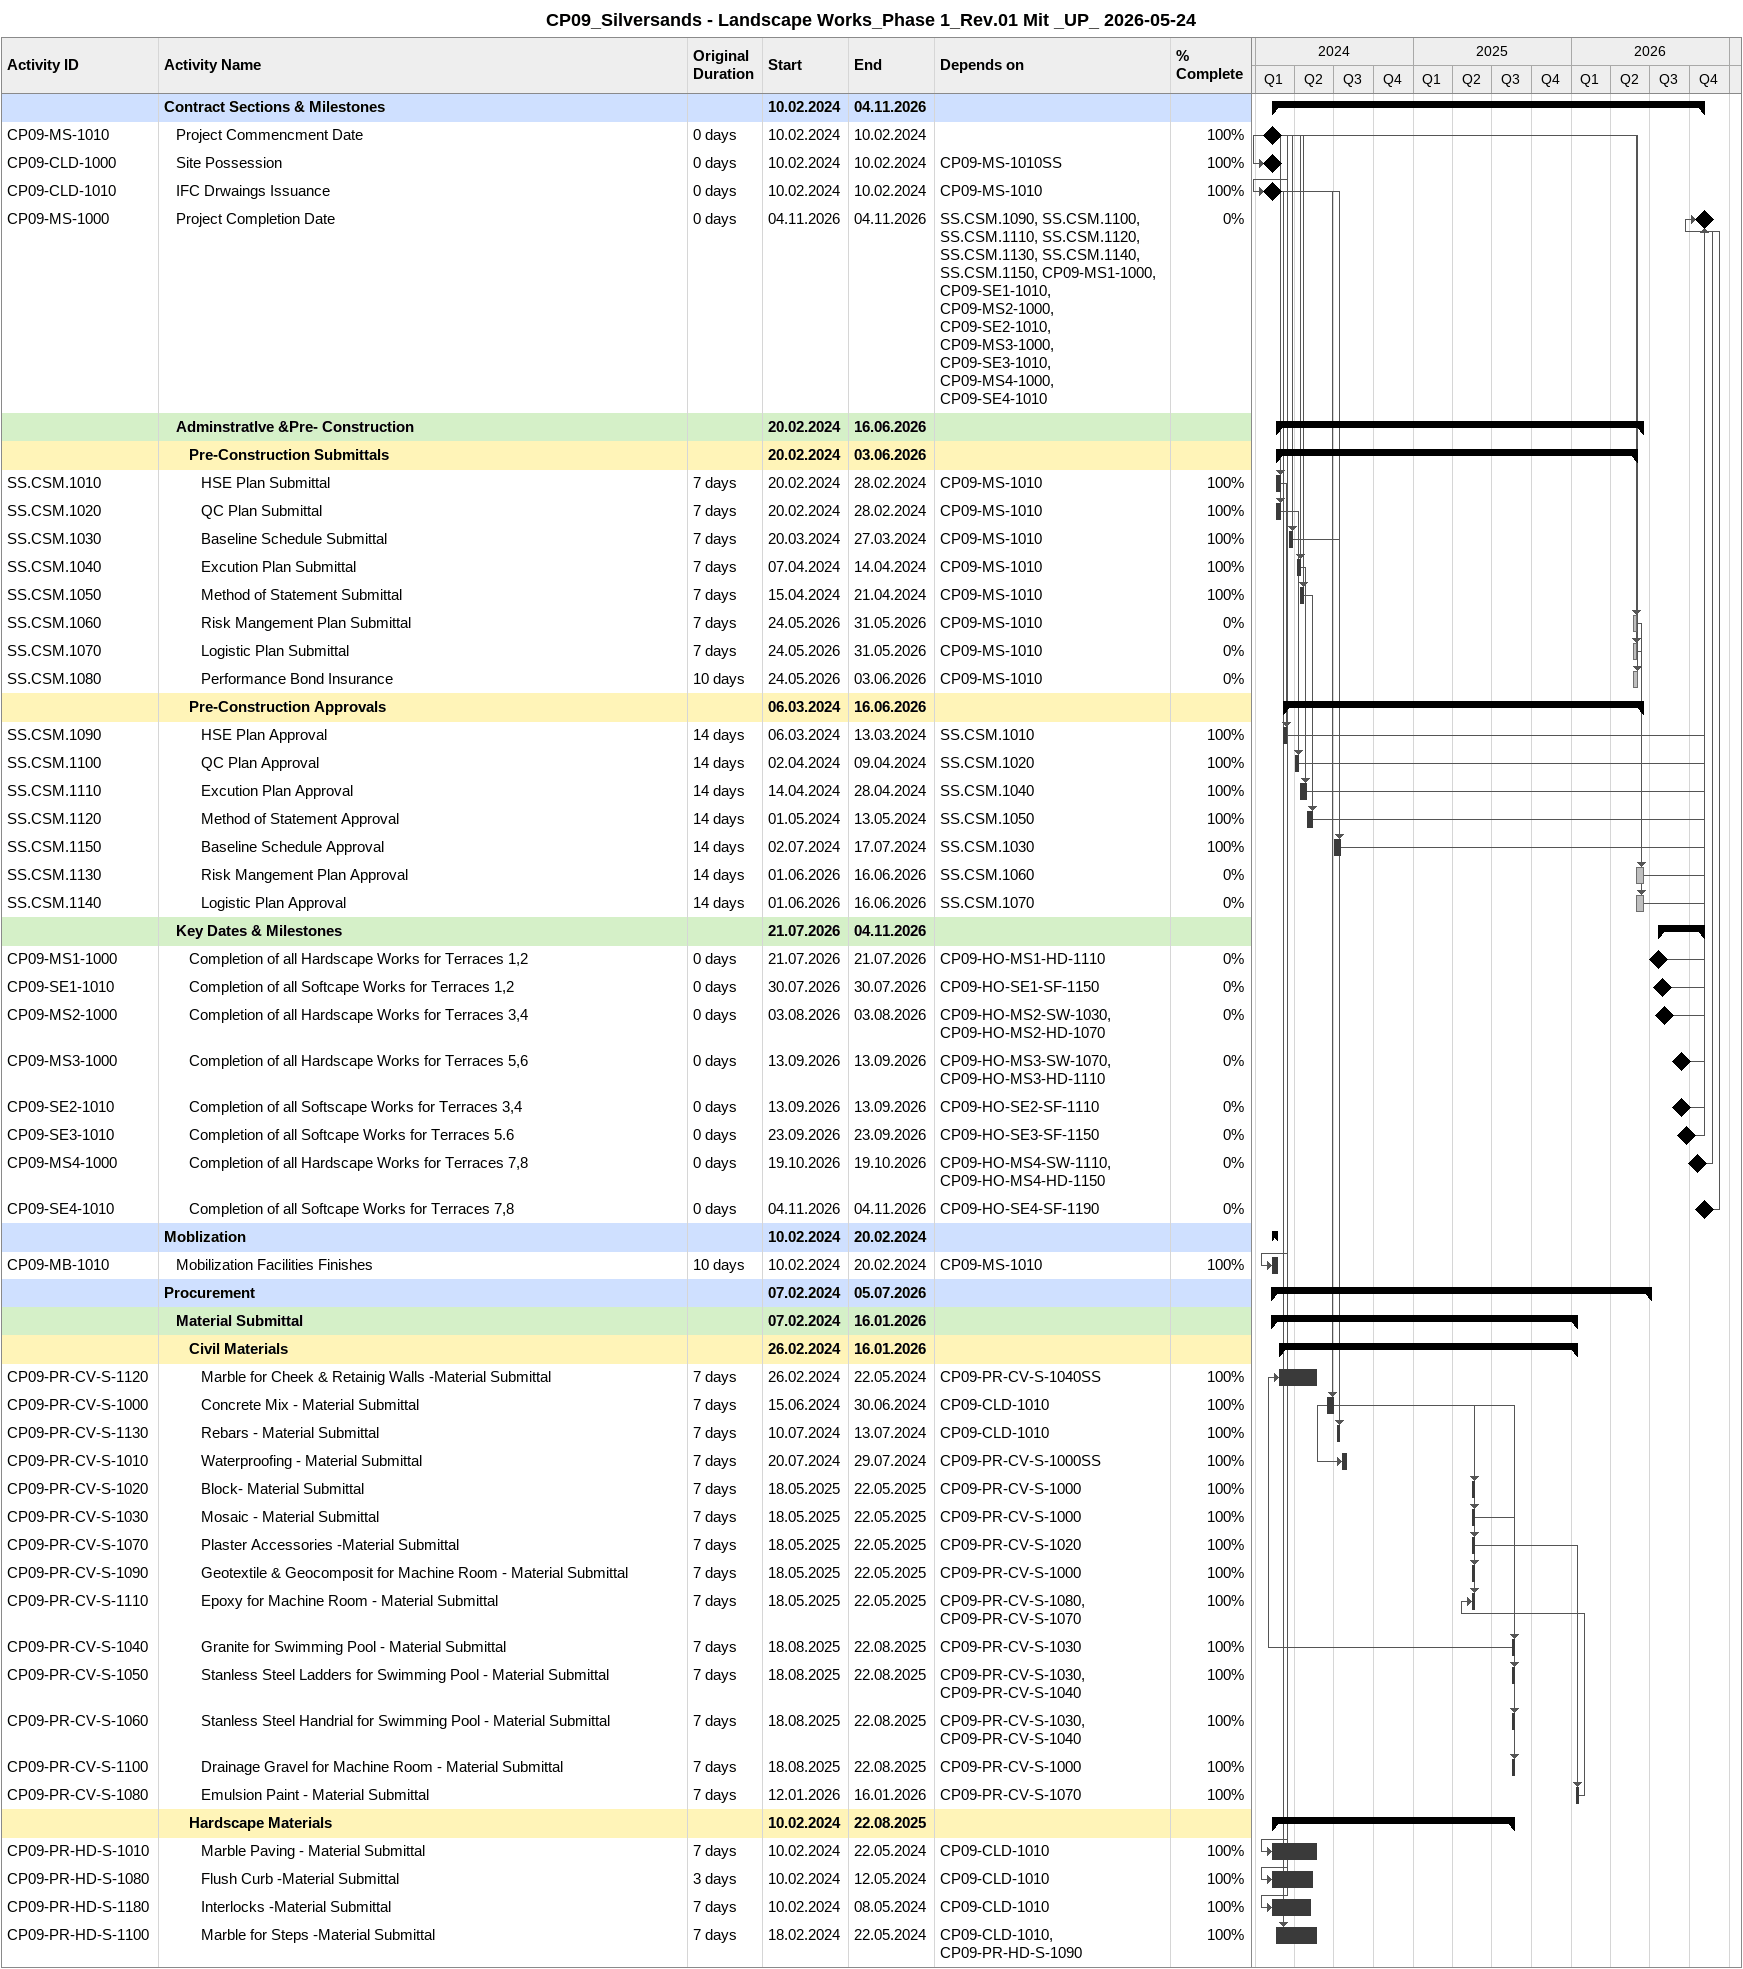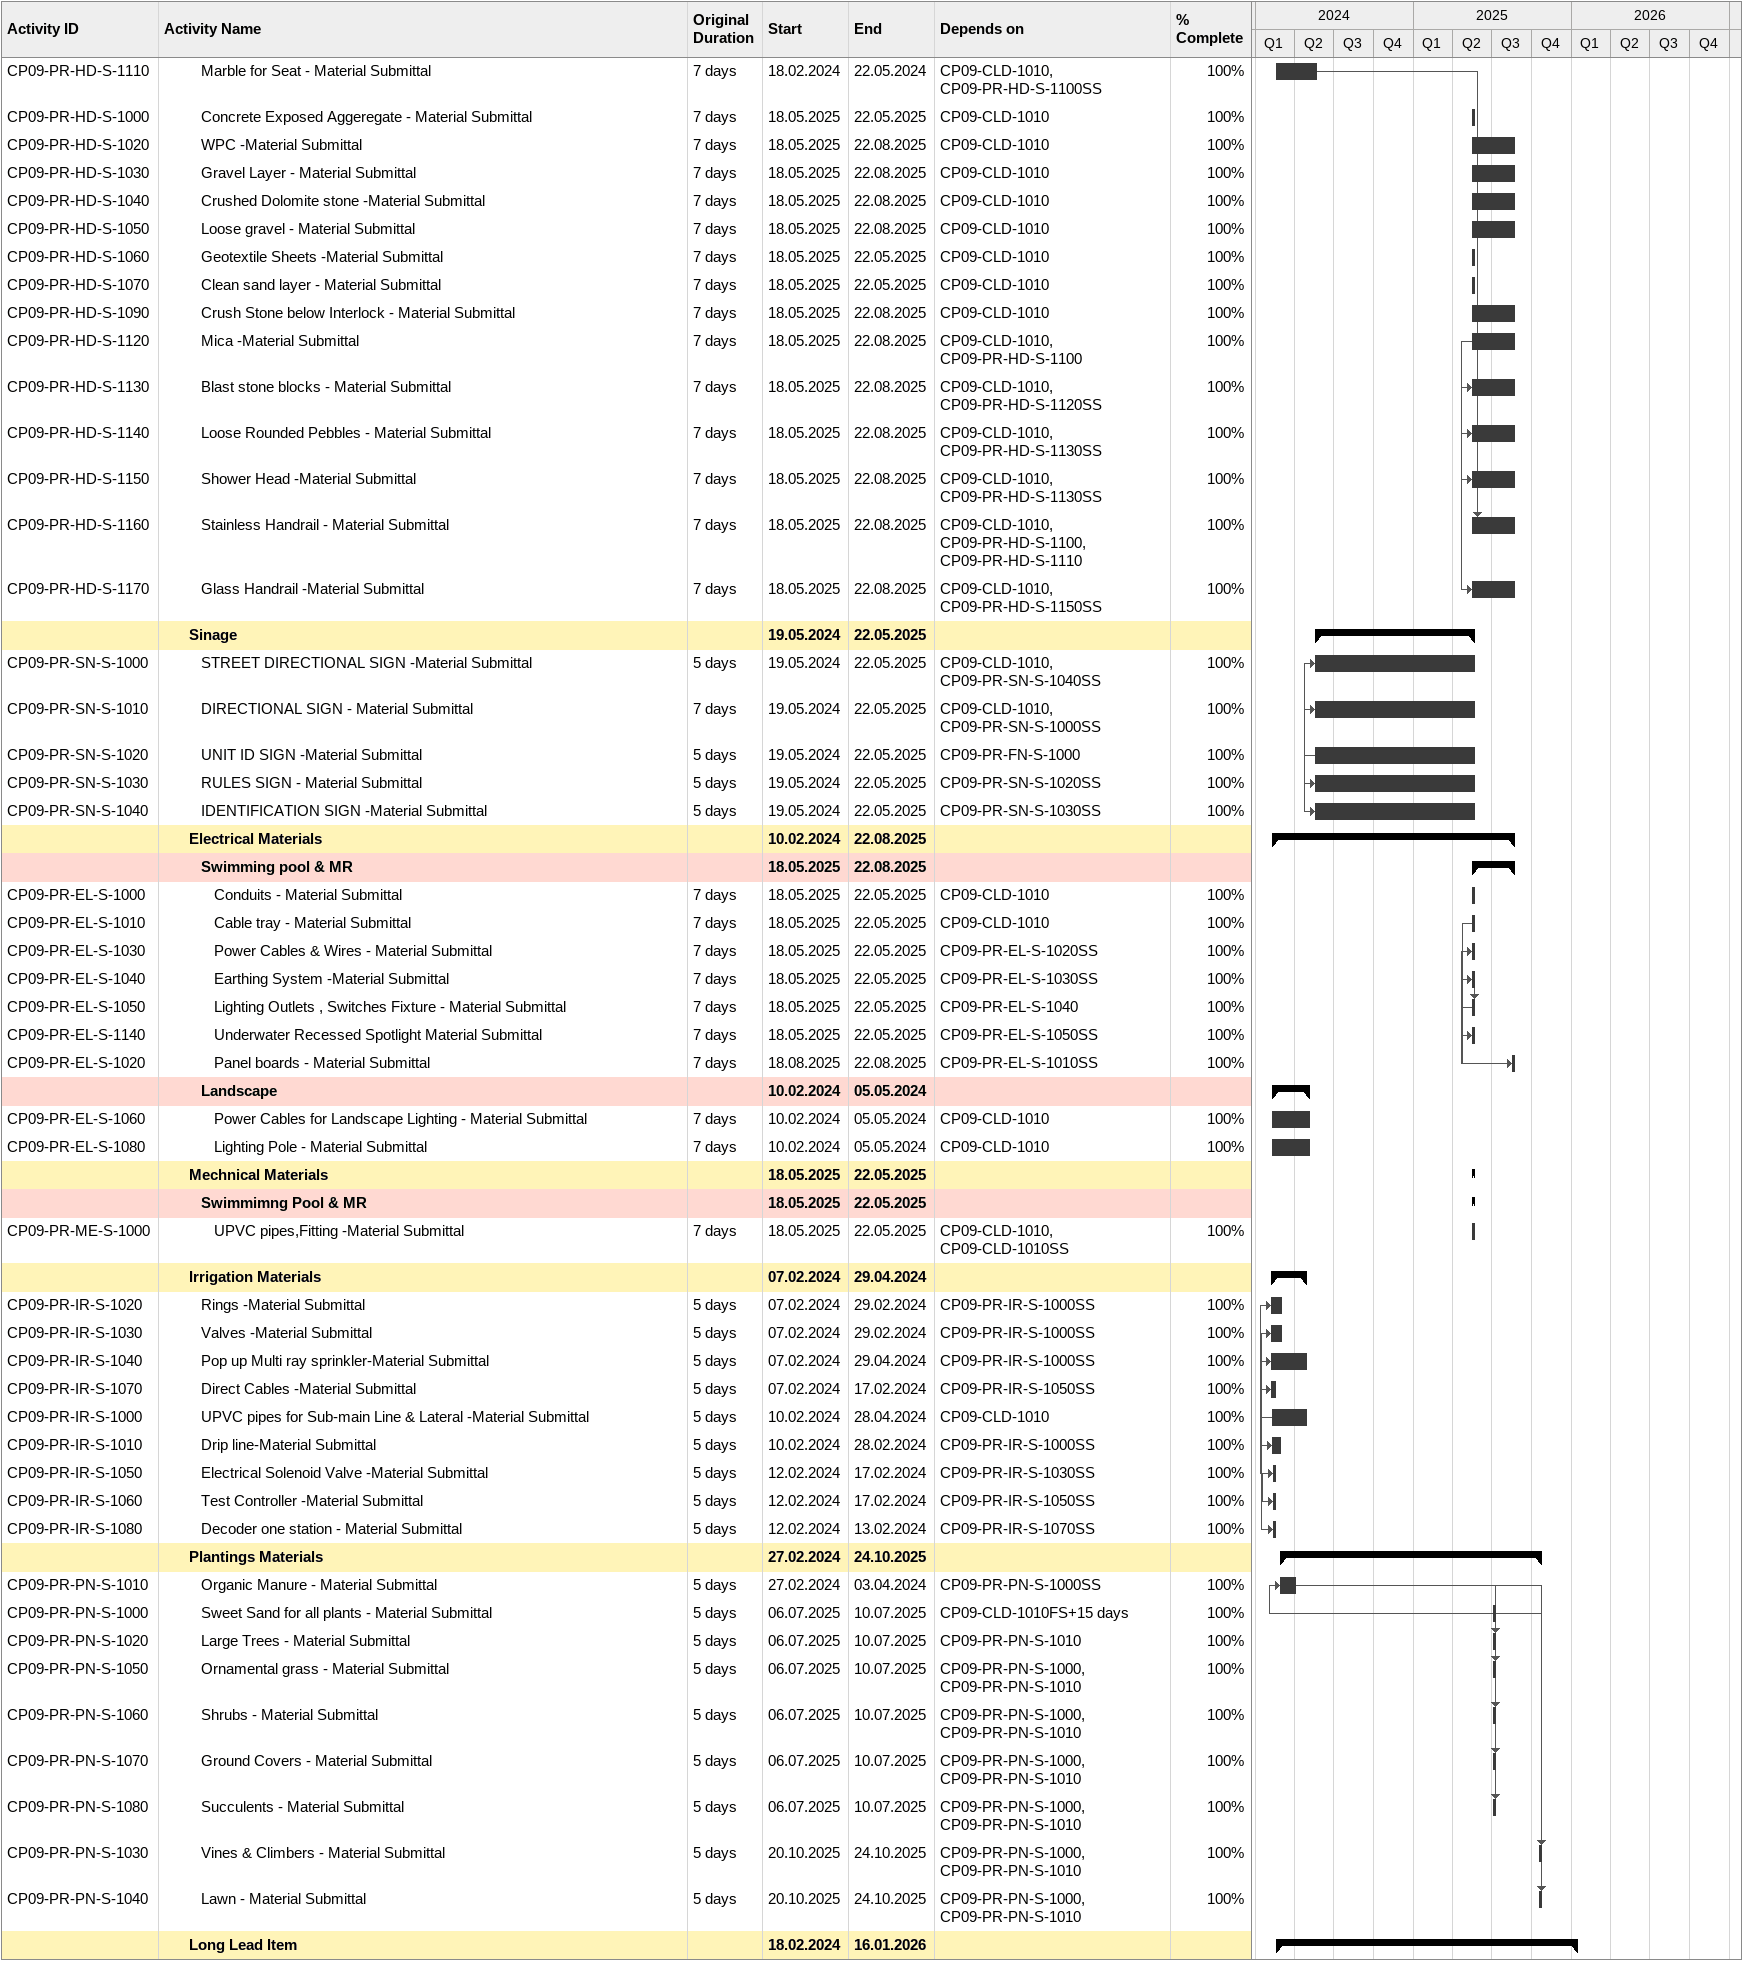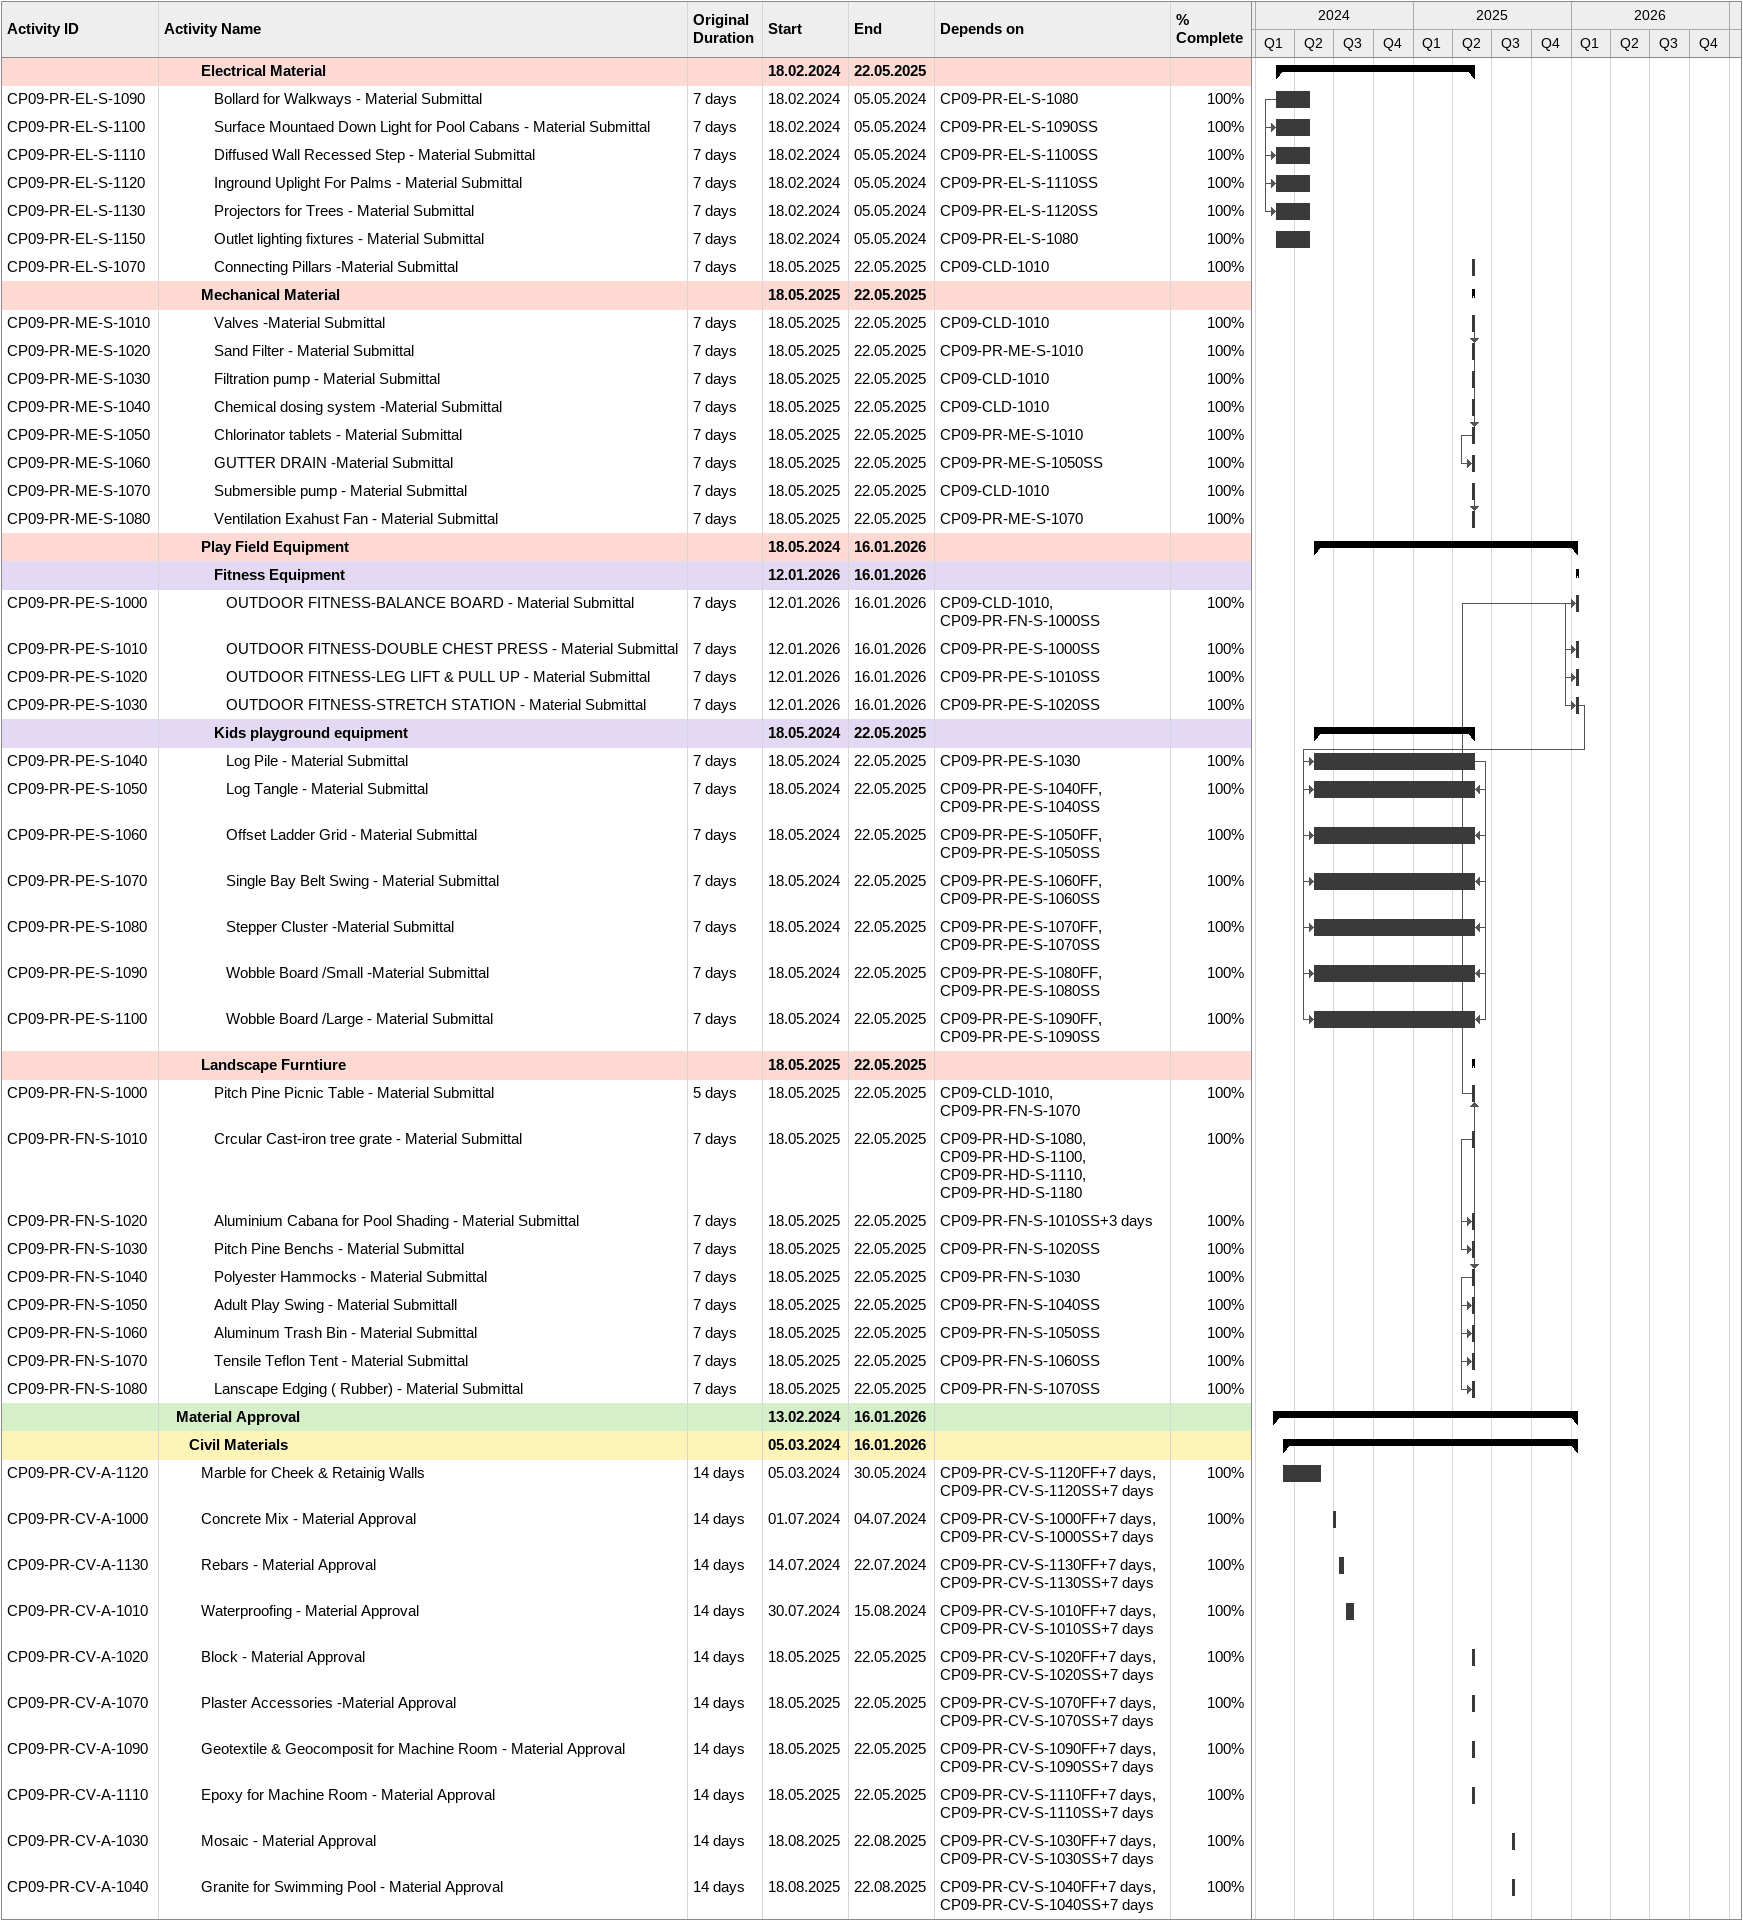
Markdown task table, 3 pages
CP09_Silversands - Landscape Works_Phase 1_Rev.01 Mit _UP_ 2026-05-24

| ID | Level | Task | Original duration | Start | Finish | Predecessors | % complete |
|---|---|---|---|---|---|---|---|
|  | 1 | **Contract Sections & Milestones** |  | 2024-02-10 | 2026-11-04 |  |  |
| CP09-MS-1010 | 2 | Project Commencment Date | 0d | 2024-02-10 | 2024-02-10 |  | 100 |
| CP09-CLD-1000 | 2 | Site Possession | 0d | 2024-02-10 | 2024-02-10 | CP09-MS-1010SS | 100 |
| CP09-CLD-1010 | 2 | IFC Drwaings Issuance | 0d | 2024-02-10 | 2024-02-10 | CP09-MS-1010 | 100 |
| CP09-MS-1000 | 2 | Project Completion Date | 0d | 2026-11-04 | 2026-11-04 | SS.CSM.1090, SS.CSM.1100, SS.CSM.1110, SS.CSM.1120, SS.CSM.1130, SS.CSM.1140, SS.CSM.1150, CP09-MS1-1000, CP09-SE1-1010, CP09-MS2-1000, CP09-SE2-1010, CP09-MS3-1000, CP09-SE3-1010, CP09-MS4-1000, CP09-SE4-1010 | 0 |
|  | 2 | **Adminstratlve &Pre- Construction** |  | 2024-02-20 | 2026-06-16 |  |  |
|  | 3 | **Pre-Construction Submittals** |  | 2024-02-20 | 2026-06-03 |  |  |
| SS.CSM.1010 | 4 | HSE Plan Submittal | 7d | 2024-02-20 | 2024-02-28 | CP09-MS-1010 | 100 |
| SS.CSM.1020 | 4 | QC Plan Submittal | 7d | 2024-02-20 | 2024-02-28 | CP09-MS-1010 | 100 |
| SS.CSM.1030 | 4 | Baseline Schedule Submittal | 7d | 2024-03-20 | 2024-03-27 | CP09-MS-1010 | 100 |
| SS.CSM.1040 | 4 | Excution Plan Submittal | 7d | 2024-04-07 | 2024-04-14 | CP09-MS-1010 | 100 |
| SS.CSM.1050 | 4 | Method of Statement Submittal | 7d | 2024-04-15 | 2024-04-21 | CP09-MS-1010 | 100 |
| SS.CSM.1060 | 4 | Risk Mangement Plan Submittal | 7d | 2026-05-24 | 2026-05-31 | CP09-MS-1010 | 0 |
| SS.CSM.1070 | 4 | Logistic Plan Submittal | 7d | 2026-05-24 | 2026-05-31 | CP09-MS-1010 | 0 |
| SS.CSM.1080 | 4 | Performance Bond Insurance | 10d | 2026-05-24 | 2026-06-03 | CP09-MS-1010 | 0 |
|  | 3 | **Pre-Construction Approvals** |  | 2024-03-06 | 2026-06-16 |  |  |
| SS.CSM.1090 | 4 | HSE Plan Approval | 14d | 2024-03-06 | 2024-03-13 | SS.CSM.1010 | 100 |
| SS.CSM.1100 | 4 | QC Plan Approval | 14d | 2024-04-02 | 2024-04-09 | SS.CSM.1020 | 100 |
| SS.CSM.1110 | 4 | Excution Plan Approval | 14d | 2024-04-14 | 2024-04-28 | SS.CSM.1040 | 100 |
| SS.CSM.1120 | 4 | Method of Statement Approval | 14d | 2024-05-01 | 2024-05-13 | SS.CSM.1050 | 100 |
| SS.CSM.1150 | 4 | Baseline Schedule Approval | 14d | 2024-07-02 | 2024-07-17 | SS.CSM.1030 | 100 |
| SS.CSM.1130 | 4 | Risk Mangement Plan Approval | 14d | 2026-06-01 | 2026-06-16 | SS.CSM.1060 | 0 |
| SS.CSM.1140 | 4 | Logistic Plan Approval | 14d | 2026-06-01 | 2026-06-16 | SS.CSM.1070 | 0 |
|  | 2 | **Key Dates & Milestones** |  | 2026-07-21 | 2026-11-04 |  |  |
| CP09-MS1-1000 | 3 | Completion of all Hardscape Works for Terraces 1,2 | 0d | 2026-07-21 | 2026-07-21 | CP09-HO-MS1-HD-1110 | 0 |
| CP09-SE1-1010 | 3 | Completion of all Softcape Works for Terraces 1,2 | 0d | 2026-07-30 | 2026-07-30 | CP09-HO-SE1-SF-1150 | 0 |
| CP09-MS2-1000 | 3 | Completion of all Hardscape Works for Terraces 3,4 | 0d | 2026-08-03 | 2026-08-03 | CP09-HO-MS2-SW-1030, CP09-HO-MS2-HD-1070 | 0 |
| CP09-MS3-1000 | 3 | Completion of all Hardscape Works for Terraces 5,6 | 0d | 2026-09-13 | 2026-09-13 | CP09-HO-MS3-SW-1070, CP09-HO-MS3-HD-1110 | 0 |
| CP09-SE2-1010 | 3 | Completion of all Softscape Works for Terraces 3,4 | 0d | 2026-09-13 | 2026-09-13 | CP09-HO-SE2-SF-1110 | 0 |
| CP09-SE3-1010 | 3 | Completion of all Softcape Works for Terraces 5.6 | 0d | 2026-09-23 | 2026-09-23 | CP09-HO-SE3-SF-1150 | 0 |
| CP09-MS4-1000 | 3 | Completion of all Hardscape Works for Terraces 7,8 | 0d | 2026-10-19 | 2026-10-19 | CP09-HO-MS4-SW-1110, CP09-HO-MS4-HD-1150 | 0 |
| CP09-SE4-1010 | 3 | Completion of all Softcape Works for Terraces 7,8 | 0d | 2026-11-04 | 2026-11-04 | CP09-HO-SE4-SF-1190 | 0 |
|  | 1 | **Moblization** |  | 2024-02-10 | 2024-02-20 |  |  |
| CP09-MB-1010 | 2 | Mobilization Facilities Finishes | 10d | 2024-02-10 | 2024-02-20 | CP09-MS-1010 | 100 |
|  | 1 | **Procurement** |  | 2024-02-07 | 2026-07-05 |  |  |
|  | 2 | **Material Submittal** |  | 2024-02-07 | 2026-01-16 |  |  |
|  | 3 | **Civil Materials** |  | 2024-02-26 | 2026-01-16 |  |  |
| CP09-PR-CV-S-1120 | 4 | Marble for Cheek & Retainig Walls -Material Submittal | 7d | 2024-02-26 | 2024-05-22 | CP09-PR-CV-S-1040SS | 100 |
| CP09-PR-CV-S-1000 | 4 | Concrete Mix - Material Submittal | 7d | 2024-06-15 | 2024-06-30 | CP09-CLD-1010 | 100 |
| CP09-PR-CV-S-1130 | 4 | Rebars - Material Submittal | 7d | 2024-07-10 | 2024-07-13 | CP09-CLD-1010 | 100 |
| CP09-PR-CV-S-1010 | 4 | Waterproofing - Material Submittal | 7d | 2024-07-20 | 2024-07-29 | CP09-PR-CV-S-1000SS | 100 |
| CP09-PR-CV-S-1020 | 4 | Block- Material Submittal | 7d | 2025-05-18 | 2025-05-22 | CP09-PR-CV-S-1000 | 100 |
| CP09-PR-CV-S-1030 | 4 | Mosaic - Material Submittal | 7d | 2025-05-18 | 2025-05-22 | CP09-PR-CV-S-1000 | 100 |
| CP09-PR-CV-S-1070 | 4 | Plaster Accessories -Material Submittal | 7d | 2025-05-18 | 2025-05-22 | CP09-PR-CV-S-1020 | 100 |
| CP09-PR-CV-S-1090 | 4 | Geotextile & Geocomposit for Machine Room - Material Submittal | 7d | 2025-05-18 | 2025-05-22 | CP09-PR-CV-S-1000 | 100 |
| CP09-PR-CV-S-1110 | 4 | Epoxy for Machine Room - Material Submittal | 7d | 2025-05-18 | 2025-05-22 | CP09-PR-CV-S-1080, CP09-PR-CV-S-1070 | 100 |
| CP09-PR-CV-S-1040 | 4 | Granite for Swimming Pool - Material Submittal | 7d | 2025-08-18 | 2025-08-22 | CP09-PR-CV-S-1030 | 100 |
| CP09-PR-CV-S-1050 | 4 | Stanless Steel Ladders for Swimming Pool - Material Submittal | 7d | 2025-08-18 | 2025-08-22 | CP09-PR-CV-S-1030, CP09-PR-CV-S-1040 | 100 |
| CP09-PR-CV-S-1060 | 4 | Stanless Steel Handrial for Swimming Pool - Material Submittal | 7d | 2025-08-18 | 2025-08-22 | CP09-PR-CV-S-1030, CP09-PR-CV-S-1040 | 100 |
| CP09-PR-CV-S-1100 | 4 | Drainage Gravel for Machine Room - Material Submittal | 7d | 2025-08-18 | 2025-08-22 | CP09-PR-CV-S-1000 | 100 |
| CP09-PR-CV-S-1080 | 4 | Emulsion Paint - Material Submittal | 7d | 2026-01-12 | 2026-01-16 | CP09-PR-CV-S-1070 | 100 |
|  | 3 | **Hardscape Materials** |  | 2024-02-10 | 2025-08-22 |  |  |
| CP09-PR-HD-S-1010 | 4 | Marble Paving - Material Submittal | 7d | 2024-02-10 | 2024-05-22 | CP09-CLD-1010 | 100 |
| CP09-PR-HD-S-1080 | 4 | Flush Curb -Material Submittal | 3d | 2024-02-10 | 2024-05-12 | CP09-CLD-1010 | 100 |
| CP09-PR-HD-S-1180 | 4 | Interlocks -Material Submittal | 7d | 2024-02-10 | 2024-05-08 | CP09-CLD-1010 | 100 |
| CP09-PR-HD-S-1100 | 4 | Marble for Steps -Material Submittal | 7d | 2024-02-18 | 2024-05-22 | CP09-CLD-1010, CP09-PR-HD-S-1090 | 100 |
| CP09-PR-HD-S-1110 | 4 | Marble for Seat - Material Submittal | 7d | 2024-02-18 | 2024-05-22 | CP09-CLD-1010, CP09-PR-HD-S-1100SS | 100 |
| CP09-PR-HD-S-1000 | 4 | Concrete Exposed Aggeregate - Material Submittal | 7d | 2025-05-18 | 2025-05-22 | CP09-CLD-1010 | 100 |
| CP09-PR-HD-S-1020 | 4 | WPC -Material Submittal | 7d | 2025-05-18 | 2025-08-22 | CP09-CLD-1010 | 100 |
| CP09-PR-HD-S-1030 | 4 | Gravel Layer - Material Submittal | 7d | 2025-05-18 | 2025-08-22 | CP09-CLD-1010 | 100 |
| CP09-PR-HD-S-1040 | 4 | Crushed Dolomite stone -Material Submittal | 7d | 2025-05-18 | 2025-08-22 | CP09-CLD-1010 | 100 |
| CP09-PR-HD-S-1050 | 4 | Loose gravel - Material Submittal | 7d | 2025-05-18 | 2025-08-22 | CP09-CLD-1010 | 100 |
| CP09-PR-HD-S-1060 | 4 | Geotextile Sheets -Material Submittal | 7d | 2025-05-18 | 2025-05-22 | CP09-CLD-1010 | 100 |
| CP09-PR-HD-S-1070 | 4 | Clean sand layer - Material Submittal | 7d | 2025-05-18 | 2025-05-22 | CP09-CLD-1010 | 100 |
| CP09-PR-HD-S-1090 | 4 | Crush Stone below Interlock - Material Submittal | 7d | 2025-05-18 | 2025-08-22 | CP09-CLD-1010 | 100 |
| CP09-PR-HD-S-1120 | 4 | Mica -Material Submittal | 7d | 2025-05-18 | 2025-08-22 | CP09-CLD-1010, CP09-PR-HD-S-1100 | 100 |
| CP09-PR-HD-S-1130 | 4 | Blast stone blocks - Material Submittal | 7d | 2025-05-18 | 2025-08-22 | CP09-CLD-1010, CP09-PR-HD-S-1120SS | 100 |
| CP09-PR-HD-S-1140 | 4 | Loose Rounded Pebbles - Material Submittal | 7d | 2025-05-18 | 2025-08-22 | CP09-CLD-1010, CP09-PR-HD-S-1130SS | 100 |
| CP09-PR-HD-S-1150 | 4 | Shower Head -Material Submittal | 7d | 2025-05-18 | 2025-08-22 | CP09-CLD-1010, CP09-PR-HD-S-1130SS | 100 |
| CP09-PR-HD-S-1160 | 4 | Stainless Handrail - Material Submittal | 7d | 2025-05-18 | 2025-08-22 | CP09-CLD-1010, CP09-PR-HD-S-1100, CP09-PR-HD-S-1110 | 100 |
| CP09-PR-HD-S-1170 | 4 | Glass Handrail -Material Submittal | 7d | 2025-05-18 | 2025-08-22 | CP09-CLD-1010, CP09-PR-HD-S-1150SS | 100 |
|  | 3 | **Sinage** |  | 2024-05-19 | 2025-05-22 |  |  |
| CP09-PR-SN-S-1000 | 4 | STREET DIRECTIONAL SIGN -Material Submittal | 5d | 2024-05-19 | 2025-05-22 | CP09-CLD-1010, CP09-PR-SN-S-1040SS | 100 |
| CP09-PR-SN-S-1010 | 4 | DIRECTIONAL SIGN - Material Submittal | 7d | 2024-05-19 | 2025-05-22 | CP09-CLD-1010, CP09-PR-SN-S-1000SS | 100 |
| CP09-PR-SN-S-1020 | 4 | UNIT ID SIGN -Material Submittal | 5d | 2024-05-19 | 2025-05-22 | CP09-PR-FN-S-1000 | 100 |
| CP09-PR-SN-S-1030 | 4 | RULES SIGN - Material Submittal | 5d | 2024-05-19 | 2025-05-22 | CP09-PR-SN-S-1020SS | 100 |
| CP09-PR-SN-S-1040 | 4 | IDENTIFICATION SIGN -Material Submittal | 5d | 2024-05-19 | 2025-05-22 | CP09-PR-SN-S-1030SS | 100 |
|  | 3 | **Electrical Materials** |  | 2024-02-10 | 2025-08-22 |  |  |
|  | 4 | **Swimming pool & MR** |  | 2025-05-18 | 2025-08-22 |  |  |
| CP09-PR-EL-S-1000 | 5 | Conduits - Material Submittal | 7d | 2025-05-18 | 2025-05-22 | CP09-CLD-1010 | 100 |
| CP09-PR-EL-S-1010 | 5 | Cable tray - Material Submittal | 7d | 2025-05-18 | 2025-05-22 | CP09-CLD-1010 | 100 |
| CP09-PR-EL-S-1030 | 5 | Power Cables & Wires - Material Submittal | 7d | 2025-05-18 | 2025-05-22 | CP09-PR-EL-S-1020SS | 100 |
| CP09-PR-EL-S-1040 | 5 | Earthing System -Material Submittal | 7d | 2025-05-18 | 2025-05-22 | CP09-PR-EL-S-1030SS | 100 |
| CP09-PR-EL-S-1050 | 5 | Lighting Outlets , Switches Fixture - Material Submittal | 7d | 2025-05-18 | 2025-05-22 | CP09-PR-EL-S-1040 | 100 |
| CP09-PR-EL-S-1140 | 5 | Underwater Recessed Spotlight Material Submittal | 7d | 2025-05-18 | 2025-05-22 | CP09-PR-EL-S-1050SS | 100 |
| CP09-PR-EL-S-1020 | 5 | Panel boards - Material Submittal | 7d | 2025-08-18 | 2025-08-22 | CP09-PR-EL-S-1010SS | 100 |
|  | 4 | **Landscape** |  | 2024-02-10 | 2024-05-05 |  |  |
| CP09-PR-EL-S-1060 | 5 | Power Cables for Landscape Lighting - Material Submittal | 7d | 2024-02-10 | 2024-05-05 | CP09-CLD-1010 | 100 |
| CP09-PR-EL-S-1080 | 5 | Lighting Pole - Material Submittal | 7d | 2024-02-10 | 2024-05-05 | CP09-CLD-1010 | 100 |
|  | 3 | **Mechnical Materials** |  | 2025-05-18 | 2025-05-22 |  |  |
|  | 4 | **Swimmimng Pool & MR** |  | 2025-05-18 | 2025-05-22 |  |  |
| CP09-PR-ME-S-1000 | 5 | UPVC pipes,Fitting -Material Submittal | 7d | 2025-05-18 | 2025-05-22 | CP09-CLD-1010, CP09-CLD-1010SS | 100 |
|  | 3 | **Irrigation Materials** |  | 2024-02-07 | 2024-04-29 |  |  |
| CP09-PR-IR-S-1020 | 4 | Rings -Material Submittal | 5d | 2024-02-07 | 2024-02-29 | CP09-PR-IR-S-1000SS | 100 |
| CP09-PR-IR-S-1030 | 4 | Valves -Material Submittal | 5d | 2024-02-07 | 2024-02-29 | CP09-PR-IR-S-1000SS | 100 |
| CP09-PR-IR-S-1040 | 4 | Pop up Multi ray sprinkler-Material Submittal | 5d | 2024-02-07 | 2024-04-29 | CP09-PR-IR-S-1000SS | 100 |
| CP09-PR-IR-S-1070 | 4 | Direct Cables -Material Submittal | 5d | 2024-02-07 | 2024-02-17 | CP09-PR-IR-S-1050SS | 100 |
| CP09-PR-IR-S-1000 | 4 | UPVC pipes for Sub-main Line & Lateral -Material Submittal | 5d | 2024-02-10 | 2024-04-28 | CP09-CLD-1010 | 100 |
| CP09-PR-IR-S-1010 | 4 | Drip line-Material Submittal | 5d | 2024-02-10 | 2024-02-28 | CP09-PR-IR-S-1000SS | 100 |
| CP09-PR-IR-S-1050 | 4 | Electrical Solenoid Valve -Material Submittal | 5d | 2024-02-12 | 2024-02-17 | CP09-PR-IR-S-1030SS | 100 |
| CP09-PR-IR-S-1060 | 4 | Test Controller -Material Submittal | 5d | 2024-02-12 | 2024-02-17 | CP09-PR-IR-S-1050SS | 100 |
| CP09-PR-IR-S-1080 | 4 | Decoder one station - Material Submittal | 5d | 2024-02-12 | 2024-02-13 | CP09-PR-IR-S-1070SS | 100 |
|  | 3 | **Plantings Materials** |  | 2024-02-27 | 2025-10-24 |  |  |
| CP09-PR-PN-S-1010 | 4 | Organic Manure - Material Submittal | 5d | 2024-02-27 | 2024-04-03 | CP09-PR-PN-S-1000SS | 100 |
| CP09-PR-PN-S-1000 | 4 | Sweet Sand for all plants - Material Submittal | 5d | 2025-07-06 | 2025-07-10 | CP09-CLD-1010FS+15d | 100 |
| CP09-PR-PN-S-1020 | 4 | Large Trees - Material Submittal | 5d | 2025-07-06 | 2025-07-10 | CP09-PR-PN-S-1010 | 100 |
| CP09-PR-PN-S-1050 | 4 | Ornamental grass - Material Submittal | 5d | 2025-07-06 | 2025-07-10 | CP09-PR-PN-S-1000, CP09-PR-PN-S-1010 | 100 |
| CP09-PR-PN-S-1060 | 4 | Shrubs - Material Submittal | 5d | 2025-07-06 | 2025-07-10 | CP09-PR-PN-S-1000, CP09-PR-PN-S-1010 | 100 |
| CP09-PR-PN-S-1070 | 4 | Ground Covers - Material Submittal | 5d | 2025-07-06 | 2025-07-10 | CP09-PR-PN-S-1000, CP09-PR-PN-S-1010 | 100 |
| CP09-PR-PN-S-1080 | 4 | Succulents - Material Submittal | 5d | 2025-07-06 | 2025-07-10 | CP09-PR-PN-S-1000, CP09-PR-PN-S-1010 | 100 |
| CP09-PR-PN-S-1030 | 4 | Vines & Climbers - Material Submittal | 5d | 2025-10-20 | 2025-10-24 | CP09-PR-PN-S-1000, CP09-PR-PN-S-1010 | 100 |
| CP09-PR-PN-S-1040 | 4 | Lawn - Material Submittal | 5d | 2025-10-20 | 2025-10-24 | CP09-PR-PN-S-1000, CP09-PR-PN-S-1010 | 100 |
|  | 3 | **Long Lead Item** |  | 2024-02-18 | 2026-01-16 |  |  |
|  | 4 | **Electrical Material** |  | 2024-02-18 | 2025-05-22 |  |  |
| CP09-PR-EL-S-1090 | 5 | Bollard for Walkways - Material Submittal | 7d | 2024-02-18 | 2024-05-05 | CP09-PR-EL-S-1080 | 100 |
| CP09-PR-EL-S-1100 | 5 | Surface Mountaed Down Light for Pool Cabans - Material Submittal | 7d | 2024-02-18 | 2024-05-05 | CP09-PR-EL-S-1090SS | 100 |
| CP09-PR-EL-S-1110 | 5 | Diffused Wall Recessed Step - Material Submittal | 7d | 2024-02-18 | 2024-05-05 | CP09-PR-EL-S-1100SS | 100 |
| CP09-PR-EL-S-1120 | 5 | Inground Uplight For Palms - Material Submittal | 7d | 2024-02-18 | 2024-05-05 | CP09-PR-EL-S-1110SS | 100 |
| CP09-PR-EL-S-1130 | 5 | Projectors for Trees - Material Submittal | 7d | 2024-02-18 | 2024-05-05 | CP09-PR-EL-S-1120SS | 100 |
| CP09-PR-EL-S-1150 | 5 | Outlet lighting fixtures - Material Submittal | 7d | 2024-02-18 | 2024-05-05 | CP09-PR-EL-S-1080 | 100 |
| CP09-PR-EL-S-1070 | 5 | Connecting Pillars -Material Submittal | 7d | 2025-05-18 | 2025-05-22 | CP09-CLD-1010 | 100 |
|  | 4 | **Mechanical Material** |  | 2025-05-18 | 2025-05-22 |  |  |
| CP09-PR-ME-S-1010 | 5 | Valves -Material Submittal | 7d | 2025-05-18 | 2025-05-22 | CP09-CLD-1010 | 100 |
| CP09-PR-ME-S-1020 | 5 | Sand Filter - Material Submittal | 7d | 2025-05-18 | 2025-05-22 | CP09-PR-ME-S-1010 | 100 |
| CP09-PR-ME-S-1030 | 5 | Filtration pump - Material Submittal | 7d | 2025-05-18 | 2025-05-22 | CP09-CLD-1010 | 100 |
| CP09-PR-ME-S-1040 | 5 | Chemical dosing system -Material Submittal | 7d | 2025-05-18 | 2025-05-22 | CP09-CLD-1010 | 100 |
| CP09-PR-ME-S-1050 | 5 | Chlorinator tablets - Material Submittal | 7d | 2025-05-18 | 2025-05-22 | CP09-PR-ME-S-1010 | 100 |
| CP09-PR-ME-S-1060 | 5 | GUTTER DRAIN -Material Submittal | 7d | 2025-05-18 | 2025-05-22 | CP09-PR-ME-S-1050SS | 100 |
| CP09-PR-ME-S-1070 | 5 | Submersible pump - Material Submittal | 7d | 2025-05-18 | 2025-05-22 | CP09-CLD-1010 | 100 |
| CP09-PR-ME-S-1080 | 5 | Ventilation Exahust Fan - Material Submittal | 7d | 2025-05-18 | 2025-05-22 | CP09-PR-ME-S-1070 | 100 |
|  | 4 | **Play Field Equipment** |  | 2024-05-18 | 2026-01-16 |  |  |
|  | 5 | **Fitness Equipment** |  | 2026-01-12 | 2026-01-16 |  |  |
| CP09-PR-PE-S-1000 | 6 | OUTDOOR FITNESS-BALANCE BOARD - Material Submittal | 7d | 2026-01-12 | 2026-01-16 | CP09-CLD-1010, CP09-PR-FN-S-1000SS | 100 |
| CP09-PR-PE-S-1010 | 6 | OUTDOOR FITNESS-DOUBLE CHEST PRESS - Material Submittal | 7d | 2026-01-12 | 2026-01-16 | CP09-PR-PE-S-1000SS | 100 |
| CP09-PR-PE-S-1020 | 6 | OUTDOOR FITNESS-LEG LIFT & PULL UP - Material Submittal | 7d | 2026-01-12 | 2026-01-16 | CP09-PR-PE-S-1010SS | 100 |
| CP09-PR-PE-S-1030 | 6 | OUTDOOR FITNESS-STRETCH STATION - Material Submittal | 7d | 2026-01-12 | 2026-01-16 | CP09-PR-PE-S-1020SS | 100 |
|  | 5 | **Kids playground equipment** |  | 2024-05-18 | 2025-05-22 |  |  |
| CP09-PR-PE-S-1040 | 6 | Log Pile - Material Submittal | 7d | 2024-05-18 | 2025-05-22 | CP09-PR-PE-S-1030 | 100 |
| CP09-PR-PE-S-1050 | 6 | Log Tangle - Material Submittal | 7d | 2024-05-18 | 2025-05-22 | CP09-PR-PE-S-1040FF, CP09-PR-PE-S-1040SS | 100 |
| CP09-PR-PE-S-1060 | 6 | Offset Ladder Grid - Material Submittal | 7d | 2024-05-18 | 2025-05-22 | CP09-PR-PE-S-1050FF, CP09-PR-PE-S-1050SS | 100 |
| CP09-PR-PE-S-1070 | 6 | Single Bay Belt Swing - Material Submittal | 7d | 2024-05-18 | 2025-05-22 | CP09-PR-PE-S-1060FF, CP09-PR-PE-S-1060SS | 100 |
| CP09-PR-PE-S-1080 | 6 | Stepper Cluster -Material Submittal | 7d | 2024-05-18 | 2025-05-22 | CP09-PR-PE-S-1070FF, CP09-PR-PE-S-1070SS | 100 |
| CP09-PR-PE-S-1090 | 6 | Wobble Board /Small -Material Submittal | 7d | 2024-05-18 | 2025-05-22 | CP09-PR-PE-S-1080FF, CP09-PR-PE-S-1080SS | 100 |
| CP09-PR-PE-S-1100 | 6 | Wobble Board /Large - Material Submittal | 7d | 2024-05-18 | 2025-05-22 | CP09-PR-PE-S-1090FF, CP09-PR-PE-S-1090SS | 100 |
|  | 4 | **Landscape Furntiure** |  | 2025-05-18 | 2025-05-22 |  |  |
| CP09-PR-FN-S-1000 | 5 | Pitch Pine Picnic Table - Material Submittal | 5d | 2025-05-18 | 2025-05-22 | CP09-CLD-1010, CP09-PR-FN-S-1070 | 100 |
| CP09-PR-FN-S-1010 | 5 | Crcular Cast-iron tree grate - Material Submittal | 7d | 2025-05-18 | 2025-05-22 | CP09-PR-HD-S-1080, CP09-PR-HD-S-1100, CP09-PR-HD-S-1110, CP09-PR-HD-S-1180 | 100 |
| CP09-PR-FN-S-1020 | 5 | Aluminium Cabana for Pool Shading - Material Submittal | 7d | 2025-05-18 | 2025-05-22 | CP09-PR-FN-S-1010SS+3d | 100 |
| CP09-PR-FN-S-1030 | 5 | Pitch Pine Benchs - Material Submittal | 7d | 2025-05-18 | 2025-05-22 | CP09-PR-FN-S-1020SS | 100 |
| CP09-PR-FN-S-1040 | 5 | Polyester Hammocks - Material Submittal | 7d | 2025-05-18 | 2025-05-22 | CP09-PR-FN-S-1030 | 100 |
| CP09-PR-FN-S-1050 | 5 | Adult Play Swing - Material Submittall | 7d | 2025-05-18 | 2025-05-22 | CP09-PR-FN-S-1040SS | 100 |
| CP09-PR-FN-S-1060 | 5 | Aluminum Trash Bin - Material Submittal | 7d | 2025-05-18 | 2025-05-22 | CP09-PR-FN-S-1050SS | 100 |
| CP09-PR-FN-S-1070 | 5 | Tensile Teflon Tent - Material Submittal | 7d | 2025-05-18 | 2025-05-22 | CP09-PR-FN-S-1060SS | 100 |
| CP09-PR-FN-S-1080 | 5 | Lanscape Edging ( Rubber) - Material Submittal | 7d | 2025-05-18 | 2025-05-22 | CP09-PR-FN-S-1070SS | 100 |
|  | 2 | **Material Approval** |  | 2024-02-13 | 2026-01-16 |  |  |
|  | 3 | **Civil Materials** |  | 2024-03-05 | 2026-01-16 |  |  |
| CP09-PR-CV-A-1120 | 4 | Marble for Cheek & Retainig Walls | 14d | 2024-03-05 | 2024-05-30 | CP09-PR-CV-S-1120FF+7d, CP09-PR-CV-S-1120SS+7d | 100 |
| CP09-PR-CV-A-1000 | 4 | Concrete Mix - Material Approval | 14d | 2024-07-01 | 2024-07-04 | CP09-PR-CV-S-1000FF+7d, CP09-PR-CV-S-1000SS+7d | 100 |
| CP09-PR-CV-A-1130 | 4 | Rebars - Material Approval | 14d | 2024-07-14 | 2024-07-22 | CP09-PR-CV-S-1130FF+7d, CP09-PR-CV-S-1130SS+7d | 100 |
| CP09-PR-CV-A-1010 | 4 | Waterproofing - Material Approval | 14d | 2024-07-30 | 2024-08-15 | CP09-PR-CV-S-1010FF+7d, CP09-PR-CV-S-1010SS+7d | 100 |
| CP09-PR-CV-A-1020 | 4 | Block - Material Approval | 14d | 2025-05-18 | 2025-05-22 | CP09-PR-CV-S-1020FF+7d, CP09-PR-CV-S-1020SS+7d | 100 |
| CP09-PR-CV-A-1070 | 4 | Plaster Accessories -Material Approval | 14d | 2025-05-18 | 2025-05-22 | CP09-PR-CV-S-1070FF+7d, CP09-PR-CV-S-1070SS+7d | 100 |
| CP09-PR-CV-A-1090 | 4 | Geotextile & Geocomposit for Machine Room - Material Approval | 14d | 2025-05-18 | 2025-05-22 | CP09-PR-CV-S-1090FF+7d, CP09-PR-CV-S-1090SS+7d | 100 |
| CP09-PR-CV-A-1110 | 4 | Epoxy for Machine Room - Material Approval | 14d | 2025-05-18 | 2025-05-22 | CP09-PR-CV-S-1110FF+7d, CP09-PR-CV-S-1110SS+7d | 100 |
| CP09-PR-CV-A-1030 | 4 | Mosaic - Material Approval | 14d | 2025-08-18 | 2025-08-22 | CP09-PR-CV-S-1030FF+7d, CP09-PR-CV-S-1030SS+7d | 100 |
| CP09-PR-CV-A-1040 | 4 | Granite for Swimming Pool - Material Approval | 14d | 2025-08-18 | 2025-08-22 | CP09-PR-CV-S-1040FF+7d, CP09-PR-CV-S-1040SS+7d | 100 |
